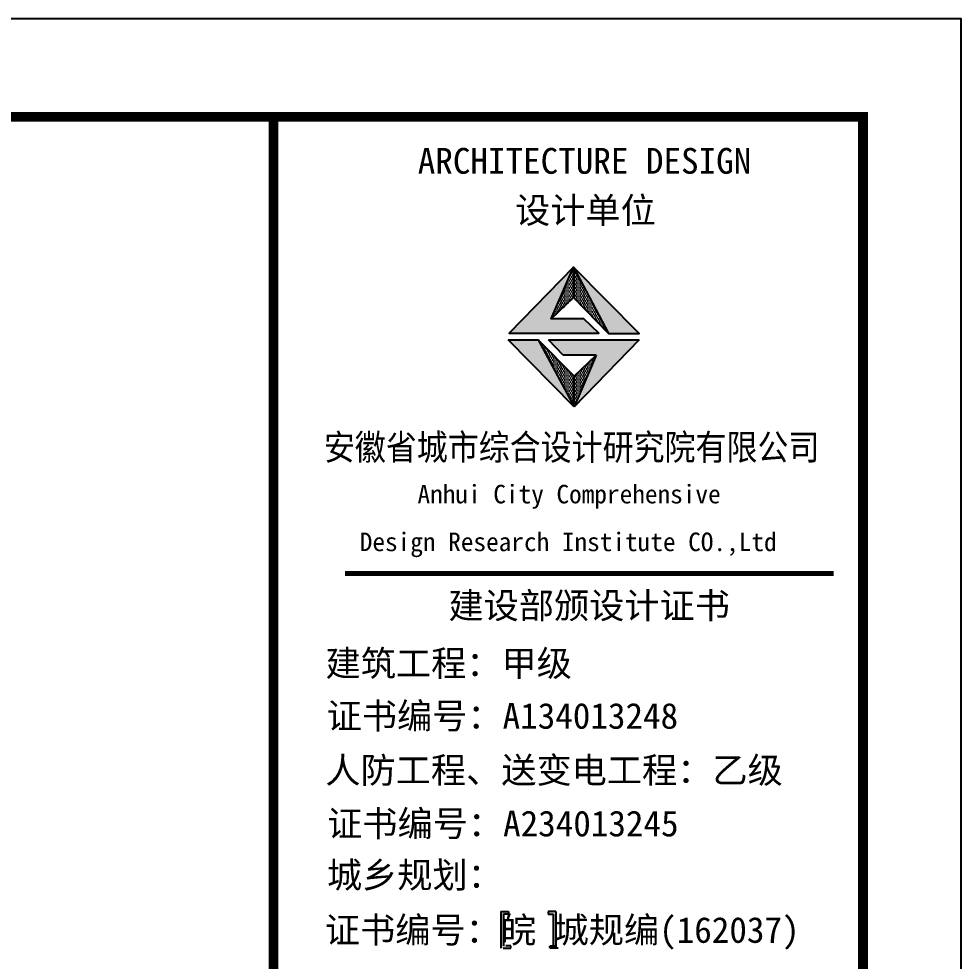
# Model space of a CAD drawing. Extents: x 69728788 to 150163257, y 20675998 to 43663798.
# Drawn here: x 75143425 to 75162631, y 21105068 to 21124288 of the extents above; entities that cross this region are included whole.
import ezdxf

# ---------------------------------------------------------------- set-up
doc = ezdxf.new("R2010")
doc.units = 0
doc.header["$LTSCALE"] = 1000
doc.header["$MEASUREMENT"] = 0
doc.layers.add('PUB_TITLE', color=4, linetype='CONTINUOUS')
doc.layers.add('图框', color=253, linetype='CONTINUOUS')
doc.styles.add('黑体', font='simhei.ttf', dxfattribs={"width": 0.6, "height": 4.3})

msp = doc.modelspace()

# ---------------------------------------------------------------- hatches: boundary and pattern name
at = {"layer": '图框'}
for color, points in [(1, [(75154273.6, 21118167.5), (75154728.8, 21119223.6), (75153416.1, 21117874.4), (75155243.9, 21117874.4), (75154940.7, 21118167.5)]), (1, [(75155446.1, 21117868.8), (75156064.9, 21117868.8), (75154728.8, 21119223.6)]), (1, [(75154008, 21117738.6), (75153401.1, 21117738.6), (75154746.6, 21116371.9)]), (1, [(75154217.3, 21117742.6), (75154515.8, 21117429.4), (75155191.9, 21117429.4), (75154746.6, 21116371.9), (75156065.9, 21117742.6)]), (4, [(75153303.5, 21106026.3), (75153406.1, 21106026.3), (75153406.1, 21106077.5), (75153358.7, 21106077.5), (75153248.3, 21106077.5), (75153248.3, 21105332.8), (75153358.7, 21105332.8), (75153406.1, 21105332.8), (75153406.1, 21105384), (75153303.5, 21105384)]), (4, [(75154313.5, 21105384), (75154210.9, 21105384), (75154210.9, 21105332.8), (75154258.3, 21105332.8), (75154368.7, 21105332.8), (75154368.7, 21106077.5), (75154258.3, 21106077.5), (75154210.9, 21106077.5), (75154210.9, 21106026.3), (75154313.5, 21106026.3)])]:
    msp.add_hatch(color=color, dxfattribs=at).paths.add_polyline_path(points)
h = msp.add_hatch(dxfattribs=at)
h.set_pattern_fill('DOTS', color=256, scale=600, style=0)
h.set_pattern_definition([(0, (70596003.2, 22841323.27), (18.75, 37.5), [0, -37.5])])
h.paths.add_polyline_path([(75154746.6, 21116371.9), (75154746.6, 21117001.8), (75154008, 21117738.6)])
h.paths.add_polyline_path([(75155191.9, 21117429.4), (75154746.6, 21117001.8), (75154746.6, 21116371.9)])
h.paths.add_polyline_path([(75154728.8, 21119223.6), (75154728.8, 21118602.5), (75155446.1, 21117868.8)])
h.paths.add_polyline_path([(75154728.8, 21118602.5), (75154728.8, 21119223.6), (75154273.6, 21118167.5)])

# ---------------------------------------------------------------- linework, layer by layer
at = {"layer": 'PUB_TITLE'}
msp.add_lwpolyline([(75043830.5, 21040287.7), (75162630.5, 21040287.7), (75162630.5, 21124287.7), (75043830.5, 21124287.7)], close=True, dxfattribs=at)
at = {"layer": 'PUB_TITLE', "const_width": 200}
msp.add_lwpolyline([(75048830.5, 21042287.7), (75160630.5, 21042287.7), (75160630.5, 21122287.7), (75048830.5, 21122287.7)], close=True, dxfattribs=at)
at = {"layer": '图框'}
for p, q in [((75154273.6, 21118167.5), (75154728.8, 21119223.6)), ((75154728.8, 21119223.6), (75155446.1, 21117868.8)), ((75154746.6, 21116371.9), (75153401.1, 21117738.6)), ((75153401.1, 21117738.6), (75154008, 21117738.6)), ((75154746.6, 21116371.9), (75153401.1, 21117738.6)), ((75153401.1, 21117738.6), (75154008, 21117738.6)), ((75153401.1, 21117738.6), (75154008, 21117738.6)), ((75154746.6, 21117001.8), (75154008, 21117738.6)), ((75154217.3, 21117742.6), (75156065.9, 21117742.6)), ((75154515.8, 21117429.4), (75154217.3, 21117742.6)), ((75156065.9, 21117742.6), (75154746.6, 21116371.9)), ((75155191.9, 21117429.4), (75154515.8, 21117429.4)), ((75154746.6, 21117001.8), (75155191.9, 21117429.4)), ((75155191.9, 21117429.4), (75154746.6, 21116371.9)), ((75154746.6, 21116371.9), (75154746.6, 21117001.8)), ((75154746.6, 21116371.9), (75154746.6, 21117001.8)), ((75154746.6, 21116371.9), (75154746.6, 21117001.8))]:
    msp.add_line(p, q, dxfattribs=at)
at = {"layer": '图框', "color": 1}
for p, q in [((75154746.6, 21116371.9), (75153401.1, 21117738.6)), ((75154008, 21117738.6), (75154746.6, 21116371.9))]:
    msp.add_line(p, q, dxfattribs=at)
at = {"layer": '图框', "color": 4}
for p, q in [((75153248.3, 21106077.5), (75153358.7, 21106077.5)), ((75153248.3, 21106077.5), (75153248.3, 21105332.8)), ((75153406.1, 21106026.3), (75153303.5, 21106026.3)), ((75153303.5, 21106026.3), (75153303.5, 21105384)), ((75153358.7, 21106077.5), (75153406.1, 21106077.5)), ((75153406.1, 21106077.5), (75153406.1, 21106026.3)), ((75154258.3, 21106077.5), (75154210.9, 21106077.5)), ((75154210.9, 21106077.5), (75154210.9, 21106026.3)), ((75154210.9, 21106026.3), (75154313.5, 21106026.3)), ((75154368.7, 21106077.5), (75154258.3, 21106077.5)), ((75154313.5, 21106026.3), (75154313.5, 21105384)), ((75154368.7, 21106077.5), (75154368.7, 21105332.8)), ((75153294.2, 21105332.8), (75153404.7, 21105332.8)), ((75153452, 21105384), (75153349.4, 21105384)), ((75153404.7, 21105332.8), (75153452, 21105332.8)), ((75153452, 21105332.8), (75153452, 21105384)), ((75154256.9, 21105332.8), (75154256.9, 21105384)), ((75154256.9, 21105384), (75154359.5, 21105384)), ((75154304.2, 21105332.8), (75154256.9, 21105332.8)), ((75154414.7, 21105332.8), (75154304.2, 21105332.8))]:
    msp.add_line(p, q, dxfattribs=at)
for points, const_width in [([(75148612, 21122287.7), (75148612, 21042287.7)], 197.2), ([(75150069.5, 21112975.7), (75160029.5, 21112975.7)], 99.6)]:
    msp.add_lwpolyline(points, dxfattribs=dict(at, const_width=const_width))
at = {"layer": '图框'}
for points in [[(75154940.7, 21118167.5), (75154273.6, 21118167.5), (75154728.8, 21118602.5), (75155446.1, 21117868.8), (75156064.9, 21117868.8), (75154728.8, 21119223.6), (75153416.1, 21117874.4), (75155243.9, 21117874.4), (75154940.7, 21118167.5)], [(75154728.8, 21119223.6), (75154728.8, 21118602.5)]]:
    msp.add_lwpolyline(points, dxfattribs=at)

# ---------------------------------------------------------------- texts
at = {"layer": '图框', "color": 4, "style": '黑体'}
for s, height, p in [('ARCHITECTURE DESIGN', 525.888, (75151555.5, 21121128.3)), ('设计单位', 525.89, (75153538.1, 21120121)), ('Anhui City Comprehensive ', 378.48, (75151550.2, 21114404.7)), (' Design Research Institute CO.,Ltd', 378.48, (75150115.5, 21113430.7)), ('建设部颁设计证书', 525.89, (75152180.5, 21112058.4)), (' 建筑工程：甲级', 525.89, (75149317.9, 21110879.9)), ('证书编号：A134013248', 525.888, (75149698.3, 21109808.3)), ('人防工程、送变电工程：乙级', 525.888, (75149670.7, 21108700.9)), ('证书编号：A234013245', 525.888, (75149707.9, 21107612.6)), ('城乡规划：', 525.89, (75149704, 21106562)), ('证书编号：皖 城规编(162037)', 525.888, (75149662, 21105441.7))]:
    msp.add_text(s, height=height, dxfattribs=at).set_placement(p)
at = {"layer": '图框', "color": 4, "style": '黑体', "width": 0.88}
msp.add_text('安徽省城市综合设计研究院有限公司', height=525.888, dxfattribs=at).set_placement((75149641.9, 21115288.6))

doc.saveas('drawing.dxf')
